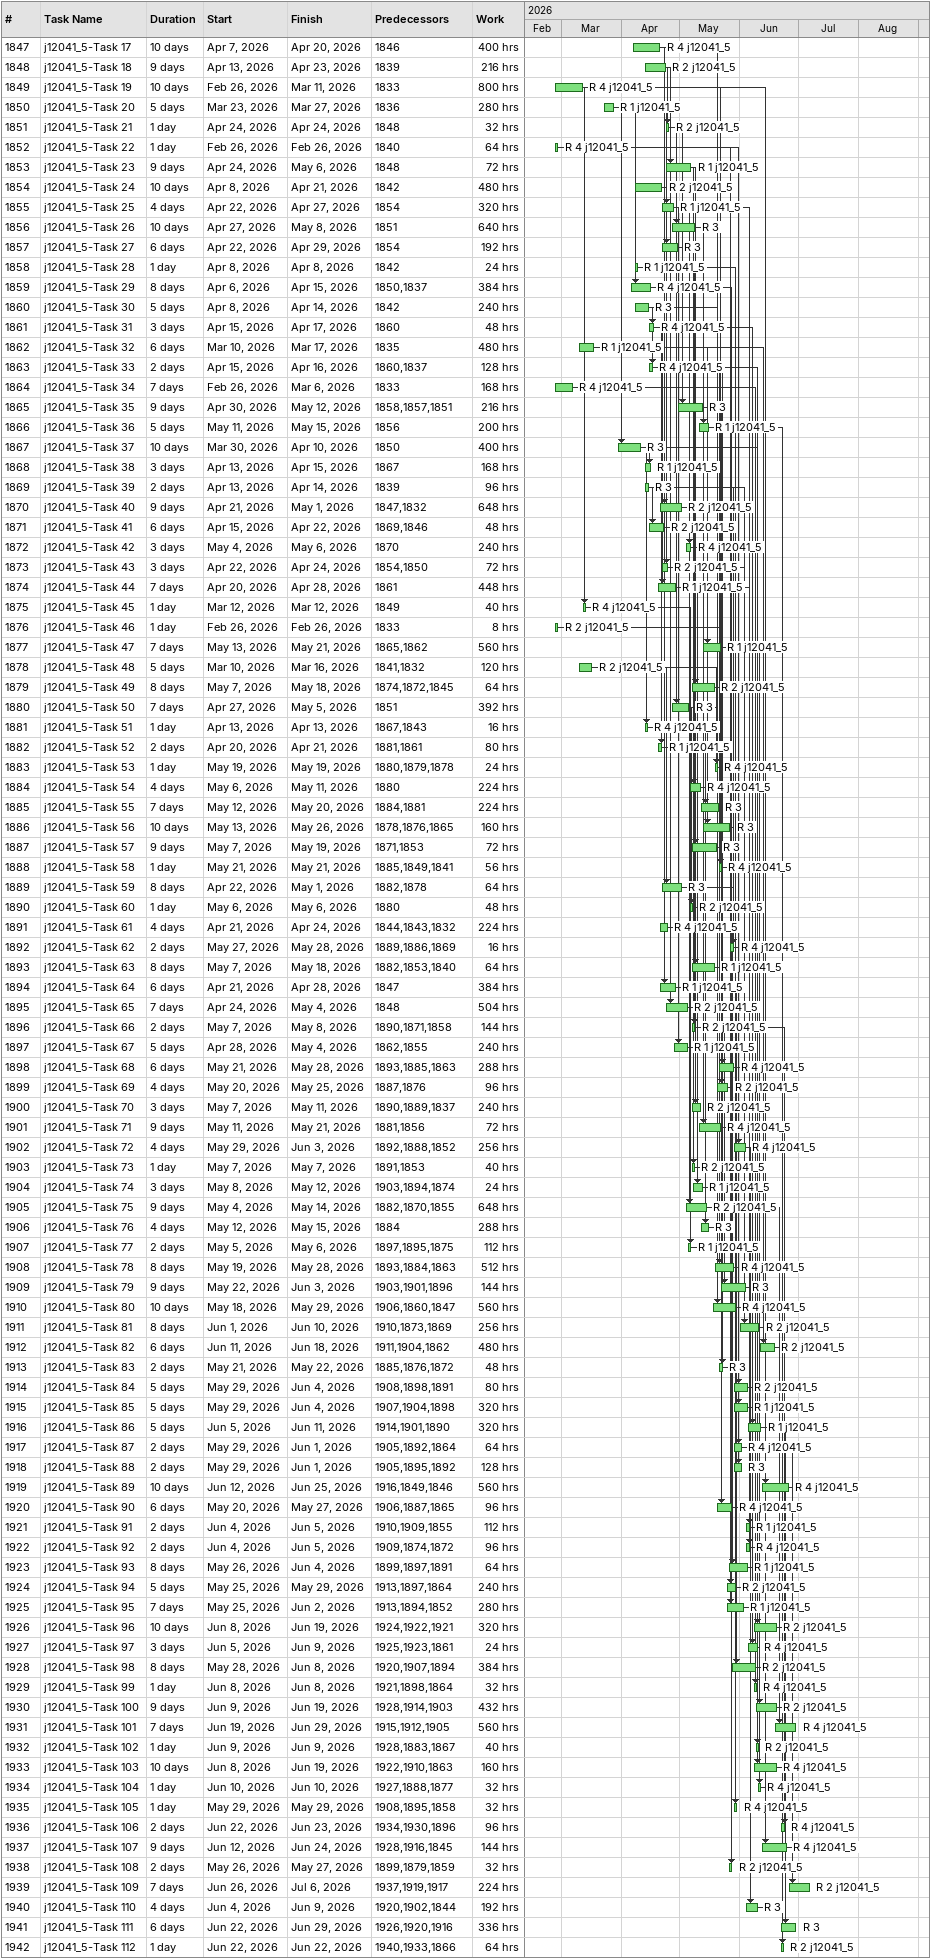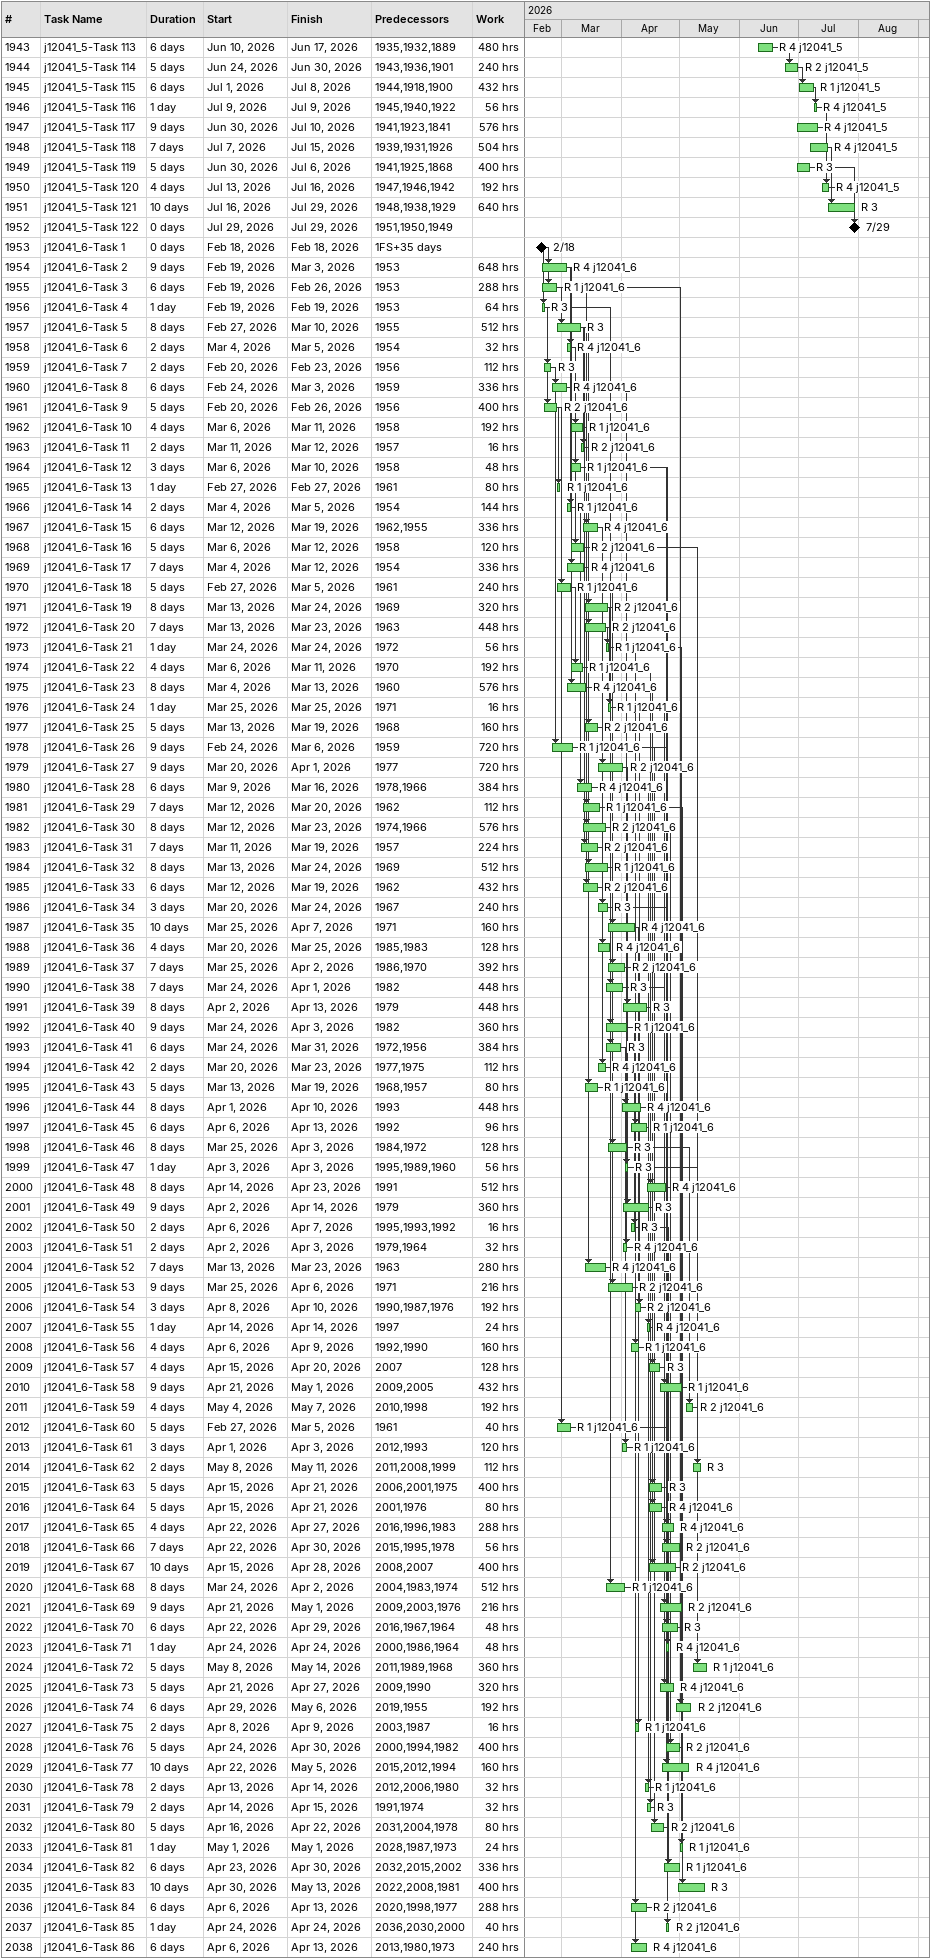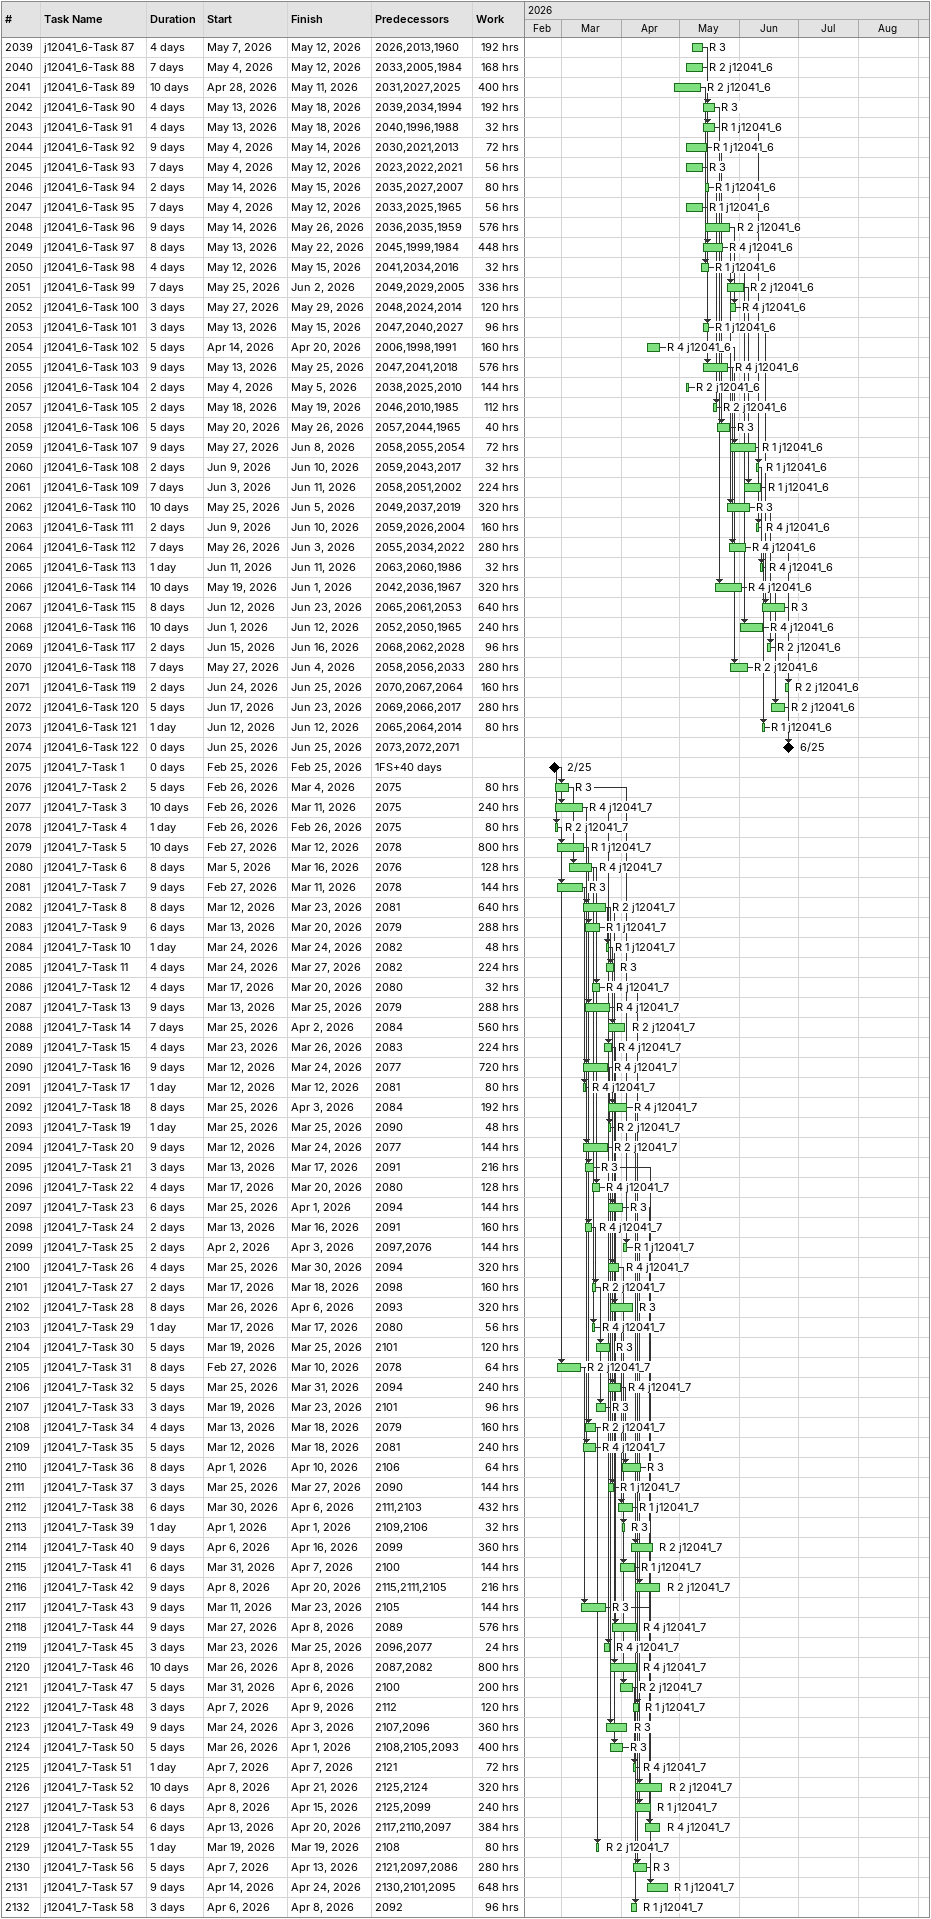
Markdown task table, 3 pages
| ID | Task | Duration | Start | Finish | Predecessors | Resources | Work (h) |
|---|---|---|---|---|---|---|---|
| 1847 | j12041_5-Task 17 | 10d | 2026-04-07 | 2026-04-20 | 1846 | R 4 j12041_5 | 400 |
| 1848 | j12041_5-Task 18 | 9d | 2026-04-13 | 2026-04-23 | 1839 | R 2 j12041_5 | 216 |
| 1849 | j12041_5-Task 19 | 10d | 2026-02-26 | 2026-03-11 | 1833 | R 4 j12041_5 | 800 |
| 1850 | j12041_5-Task 20 | 5d | 2026-03-23 | 2026-03-27 | 1836 | R 1 j12041_5 | 280 |
| 1851 | j12041_5-Task 21 | 1d | 2026-04-24 | 2026-04-24 | 1848 | R 2 j12041_5 | 32 |
| 1852 | j12041_5-Task 22 | 1d | 2026-02-26 | 2026-02-26 | 1840 | R 4 j12041_5 | 64 |
| 1853 | j12041_5-Task 23 | 9d | 2026-04-24 | 2026-05-06 | 1848 | R 1 j12041_5 | 72 |
| 1854 | j12041_5-Task 24 | 10d | 2026-04-08 | 2026-04-21 | 1842 | R 2 j12041_5 | 480 |
| 1855 | j12041_5-Task 25 | 4d | 2026-04-22 | 2026-04-27 | 1854 | R 1 j12041_5 | 320 |
| 1856 | j12041_5-Task 26 | 10d | 2026-04-27 | 2026-05-08 | 1851 | R 3 | 640 |
| 1857 | j12041_5-Task 27 | 6d | 2026-04-22 | 2026-04-29 | 1854 | R 3 | 192 |
| 1858 | j12041_5-Task 28 | 1d | 2026-04-08 | 2026-04-08 | 1842 | R 1 j12041_5 | 24 |
| 1859 | j12041_5-Task 29 | 8d | 2026-04-06 | 2026-04-15 | 1850, 1837 | R 4 j12041_5 | 384 |
| 1860 | j12041_5-Task 30 | 5d | 2026-04-08 | 2026-04-14 | 1842 | R 3 | 240 |
| 1861 | j12041_5-Task 31 | 3d | 2026-04-15 | 2026-04-17 | 1860 | R 4 j12041_5 | 48 |
| 1862 | j12041_5-Task 32 | 6d | 2026-03-10 | 2026-03-17 | 1835 | R 1 j12041_5 | 480 |
| 1863 | j12041_5-Task 33 | 2d | 2026-04-15 | 2026-04-16 | 1860, 1837 | R 4 j12041_5 | 128 |
| 1864 | j12041_5-Task 34 | 7d | 2026-02-26 | 2026-03-06 | 1833 | R 4 j12041_5 | 168 |
| 1865 | j12041_5-Task 35 | 9d | 2026-04-30 | 2026-05-12 | 1858, 1857, 1851 | R 3 | 216 |
| 1866 | j12041_5-Task 36 | 5d | 2026-05-11 | 2026-05-15 | 1856 | R 1 j12041_5 | 200 |
| 1867 | j12041_5-Task 37 | 10d | 2026-03-30 | 2026-04-10 | 1850 | R 3 | 400 |
| 1868 | j12041_5-Task 38 | 3d | 2026-04-13 | 2026-04-15 | 1867 | R 1 j12041_5 | 168 |
| 1869 | j12041_5-Task 39 | 2d | 2026-04-13 | 2026-04-14 | 1839 | R 3 | 96 |
| 1870 | j12041_5-Task 40 | 9d | 2026-04-21 | 2026-05-01 | 1847, 1832 | R 2 j12041_5 | 648 |
| 1871 | j12041_5-Task 41 | 6d | 2026-04-15 | 2026-04-22 | 1869, 1846 | R 2 j12041_5 | 48 |
| 1872 | j12041_5-Task 42 | 3d | 2026-05-04 | 2026-05-06 | 1870 | R 4 j12041_5 | 240 |
| 1873 | j12041_5-Task 43 | 3d | 2026-04-22 | 2026-04-24 | 1854, 1850 | R 2 j12041_5 | 72 |
| 1874 | j12041_5-Task 44 | 7d | 2026-04-20 | 2026-04-28 | 1861 | R 1 j12041_5 | 448 |
| 1875 | j12041_5-Task 45 | 1d | 2026-03-12 | 2026-03-12 | 1849 | R 4 j12041_5 | 40 |
| 1876 | j12041_5-Task 46 | 1d | 2026-02-26 | 2026-02-26 | 1833 | R 2 j12041_5 | 8 |
| 1877 | j12041_5-Task 47 | 7d | 2026-05-13 | 2026-05-21 | 1865, 1862 | R 1 j12041_5 | 560 |
| 1878 | j12041_5-Task 48 | 5d | 2026-03-10 | 2026-03-16 | 1841, 1832 | R 2 j12041_5 | 120 |
| 1879 | j12041_5-Task 49 | 8d | 2026-05-07 | 2026-05-18 | 1874, 1872, 1845 | R 2 j12041_5 | 64 |
| 1880 | j12041_5-Task 50 | 7d | 2026-04-27 | 2026-05-05 | 1851 | R 3 | 392 |
| 1881 | j12041_5-Task 51 | 1d | 2026-04-13 | 2026-04-13 | 1867, 1843 | R 4 j12041_5 | 16 |
| 1882 | j12041_5-Task 52 | 2d | 2026-04-20 | 2026-04-21 | 1881, 1861 | R 1 j12041_5 | 80 |
| 1883 | j12041_5-Task 53 | 1d | 2026-05-19 | 2026-05-19 | 1880, 1879, 1878 | R 4 j12041_5 | 24 |
| 1884 | j12041_5-Task 54 | 4d | 2026-05-06 | 2026-05-11 | 1880 | R 4 j12041_5 | 224 |
| 1885 | j12041_5-Task 55 | 7d | 2026-05-12 | 2026-05-20 | 1884, 1881 | R 3 | 224 |
| 1886 | j12041_5-Task 56 | 10d | 2026-05-13 | 2026-05-26 | 1878, 1876, 1865 | R 3 | 160 |
| 1887 | j12041_5-Task 57 | 9d | 2026-05-07 | 2026-05-19 | 1871, 1853 | R 3 | 72 |
| 1888 | j12041_5-Task 58 | 1d | 2026-05-21 | 2026-05-21 | 1885, 1849, 1841 | R 4 j12041_5 | 56 |
| 1889 | j12041_5-Task 59 | 8d | 2026-04-22 | 2026-05-01 | 1882, 1878 | R 3 | 64 |
| 1890 | j12041_5-Task 60 | 1d | 2026-05-06 | 2026-05-06 | 1880 | R 2 j12041_5 | 48 |
| 1891 | j12041_5-Task 61 | 4d | 2026-04-21 | 2026-04-24 | 1844, 1843, 1832 | R 4 j12041_5 | 224 |
| 1892 | j12041_5-Task 62 | 2d | 2026-05-27 | 2026-05-28 | 1889, 1886, 1869 | R 4 j12041_5 | 16 |
| 1893 | j12041_5-Task 63 | 8d | 2026-05-07 | 2026-05-18 | 1882, 1853, 1840 | R 1 j12041_5 | 64 |
| 1894 | j12041_5-Task 64 | 6d | 2026-04-21 | 2026-04-28 | 1847 | R 1 j12041_5 | 384 |
| 1895 | j12041_5-Task 65 | 7d | 2026-04-24 | 2026-05-04 | 1848 | R 2 j12041_5 | 504 |
| 1896 | j12041_5-Task 66 | 2d | 2026-05-07 | 2026-05-08 | 1890, 1871, 1858 | R 2 j12041_5 | 144 |
| 1897 | j12041_5-Task 67 | 5d | 2026-04-28 | 2026-05-04 | 1862, 1855 | R 1 j12041_5 | 240 |
| 1898 | j12041_5-Task 68 | 6d | 2026-05-21 | 2026-05-28 | 1893, 1885, 1863 | R 4 j12041_5 | 288 |
| 1899 | j12041_5-Task 69 | 4d | 2026-05-20 | 2026-05-25 | 1887, 1876 | R 2 j12041_5 | 96 |
| 1900 | j12041_5-Task 70 | 3d | 2026-05-07 | 2026-05-11 | 1890, 1889, 1837 | R 2 j12041_5 | 240 |
| 1901 | j12041_5-Task 71 | 9d | 2026-05-11 | 2026-05-21 | 1881, 1856 | R 4 j12041_5 | 72 |
| 1902 | j12041_5-Task 72 | 4d | 2026-05-29 | 2026-06-03 | 1892, 1888, 1852 | R 4 j12041_5 | 256 |
| 1903 | j12041_5-Task 73 | 1d | 2026-05-07 | 2026-05-07 | 1891, 1853 | R 2 j12041_5 | 40 |
| 1904 | j12041_5-Task 74 | 3d | 2026-05-08 | 2026-05-12 | 1903, 1894, 1874 | R 1 j12041_5 | 24 |
| 1905 | j12041_5-Task 75 | 9d | 2026-05-04 | 2026-05-14 | 1882, 1870, 1855 | R 2 j12041_5 | 648 |
| 1906 | j12041_5-Task 76 | 4d | 2026-05-12 | 2026-05-15 | 1884 | R 3 | 288 |
| 1907 | j12041_5-Task 77 | 2d | 2026-05-05 | 2026-05-06 | 1897, 1895, 1875 | R 1 j12041_5 | 112 |
| 1908 | j12041_5-Task 78 | 8d | 2026-05-19 | 2026-05-28 | 1893, 1884, 1863 | R 4 j12041_5 | 512 |
| 1909 | j12041_5-Task 79 | 9d | 2026-05-22 | 2026-06-03 | 1903, 1901, 1896 | R 3 | 144 |
| 1910 | j12041_5-Task 80 | 10d | 2026-05-18 | 2026-05-29 | 1906, 1860, 1847 | R 4 j12041_5 | 560 |
| 1911 | j12041_5-Task 81 | 8d | 2026-06-01 | 2026-06-10 | 1910, 1873, 1869 | R 2 j12041_5 | 256 |
| 1912 | j12041_5-Task 82 | 6d | 2026-06-11 | 2026-06-18 | 1911, 1904, 1862 | R 2 j12041_5 | 480 |
| 1913 | j12041_5-Task 83 | 2d | 2026-05-21 | 2026-05-22 | 1885, 1876, 1872 | R 3 | 48 |
| 1914 | j12041_5-Task 84 | 5d | 2026-05-29 | 2026-06-04 | 1908, 1898, 1891 | R 2 j12041_5 | 80 |
| 1915 | j12041_5-Task 85 | 5d | 2026-05-29 | 2026-06-04 | 1907, 1904, 1898 | R 1 j12041_5 | 320 |
| 1916 | j12041_5-Task 86 | 5d | 2026-06-05 | 2026-06-11 | 1914, 1901, 1890 | R 1 j12041_5 | 320 |
| 1917 | j12041_5-Task 87 | 2d | 2026-05-29 | 2026-06-01 | 1905, 1892, 1864 | R 4 j12041_5 | 64 |
| 1918 | j12041_5-Task 88 | 2d | 2026-05-29 | 2026-06-01 | 1905, 1895, 1892 | R 3 | 128 |
| 1919 | j12041_5-Task 89 | 10d | 2026-06-12 | 2026-06-25 | 1916, 1849, 1846 | R 4 j12041_5 | 560 |
| 1920 | j12041_5-Task 90 | 6d | 2026-05-20 | 2026-05-27 | 1906, 1887, 1865 | R 4 j12041_5 | 96 |
| 1921 | j12041_5-Task 91 | 2d | 2026-06-04 | 2026-06-05 | 1910, 1909, 1855 | R 1 j12041_5 | 112 |
| 1922 | j12041_5-Task 92 | 2d | 2026-06-04 | 2026-06-05 | 1909, 1874, 1872 | R 4 j12041_5 | 96 |
| 1923 | j12041_5-Task 93 | 8d | 2026-05-26 | 2026-06-04 | 1899, 1897, 1891 | R 1 j12041_5 | 64 |
| 1924 | j12041_5-Task 94 | 5d | 2026-05-25 | 2026-05-29 | 1913, 1897, 1864 | R 2 j12041_5 | 240 |
| 1925 | j12041_5-Task 95 | 7d | 2026-05-25 | 2026-06-02 | 1913, 1894, 1852 | R 1 j12041_5 | 280 |
| 1926 | j12041_5-Task 96 | 10d | 2026-06-08 | 2026-06-19 | 1924, 1922, 1921 | R 2 j12041_5 | 320 |
| 1927 | j12041_5-Task 97 | 3d | 2026-06-05 | 2026-06-09 | 1925, 1923, 1861 | R 4 j12041_5 | 24 |
| 1928 | j12041_5-Task 98 | 8d | 2026-05-28 | 2026-06-08 | 1920, 1907, 1894 | R 2 j12041_5 | 384 |
| 1929 | j12041_5-Task 99 | 1d | 2026-06-08 | 2026-06-08 | 1921, 1898, 1864 | R 4 j12041_5 | 32 |
| 1930 | j12041_5-Task 100 | 9d | 2026-06-09 | 2026-06-19 | 1928, 1914, 1903 | R 2 j12041_5 | 432 |
| 1931 | j12041_5-Task 101 | 7d | 2026-06-19 | 2026-06-29 | 1915, 1912, 1905 | R 4 j12041_5 | 560 |
| 1932 | j12041_5-Task 102 | 1d | 2026-06-09 | 2026-06-09 | 1928, 1883, 1867 | R 2 j12041_5 | 40 |
| 1933 | j12041_5-Task 103 | 10d | 2026-06-08 | 2026-06-19 | 1922, 1910, 1863 | R 4 j12041_5 | 160 |
| 1934 | j12041_5-Task 104 | 1d | 2026-06-10 | 2026-06-10 | 1927, 1888, 1877 | R 4 j12041_5 | 32 |
| 1935 | j12041_5-Task 105 | 1d | 2026-05-29 | 2026-05-29 | 1908, 1895, 1858 | R 4 j12041_5 | 32 |
| 1936 | j12041_5-Task 106 | 2d | 2026-06-22 | 2026-06-23 | 1934, 1930, 1896 | R 4 j12041_5 | 96 |
| 1937 | j12041_5-Task 107 | 9d | 2026-06-12 | 2026-06-24 | 1928, 1916, 1845 | R 4 j12041_5 | 144 |
| 1938 | j12041_5-Task 108 | 2d | 2026-05-26 | 2026-05-27 | 1899, 1879, 1859 | R 2 j12041_5 | 32 |
| 1939 | j12041_5-Task 109 | 7d | 2026-06-26 | 2026-07-06 | 1937, 1919, 1917 | R 2 j12041_5 | 224 |
| 1940 | j12041_5-Task 110 | 4d | 2026-06-04 | 2026-06-09 | 1920, 1902, 1844 | R 3 | 192 |
| 1941 | j12041_5-Task 111 | 6d | 2026-06-22 | 2026-06-29 | 1926, 1920, 1916 | R 3 | 336 |
| 1942 | j12041_5-Task 112 | 1d | 2026-06-22 | 2026-06-22 | 1940, 1933, 1866 | R 2 j12041_5 | 64 |
| 1943 | j12041_5-Task 113 | 6d | 2026-06-10 | 2026-06-17 | 1935, 1932, 1889 | R 4 j12041_5 | 480 |
| 1944 | j12041_5-Task 114 | 5d | 2026-06-24 | 2026-06-30 | 1943, 1936, 1901 | R 2 j12041_5 | 240 |
| 1945 | j12041_5-Task 115 | 6d | 2026-07-01 | 2026-07-08 | 1944, 1918, 1900 | R 1 j12041_5 | 432 |
| 1946 | j12041_5-Task 116 | 1d | 2026-07-09 | 2026-07-09 | 1945, 1940, 1922 | R 4 j12041_5 | 56 |
| 1947 | j12041_5-Task 117 | 9d | 2026-06-30 | 2026-07-10 | 1941, 1923, 1841 | R 4 j12041_5 | 576 |
| 1948 | j12041_5-Task 118 | 7d | 2026-07-07 | 2026-07-15 | 1939, 1931, 1926 | R 4 j12041_5 | 504 |
| 1949 | j12041_5-Task 119 | 5d | 2026-06-30 | 2026-07-06 | 1941, 1925, 1868 | R 3 | 400 |
| 1950 | j12041_5-Task 120 | 4d | 2026-07-13 | 2026-07-16 | 1947, 1946, 1942 | R 4 j12041_5 | 192 |
| 1951 | j12041_5-Task 121 | 10d | 2026-07-16 | 2026-07-29 | 1948, 1938, 1929 | R 3 | 640 |
| 1952 | j12041_5-Task 122 | 0d | 2026-07-29 | 2026-07-29 | 1951, 1950, 1949 |  |  |
| 1953 | j12041_6-Task 1 | 0d | 2026-02-18 | 2026-02-18 | 1FS+35d |  |  |
| 1954 | j12041_6-Task 2 | 9d | 2026-02-19 | 2026-03-03 | 1953 | R 4 j12041_6 | 648 |
| 1955 | j12041_6-Task 3 | 6d | 2026-02-19 | 2026-02-26 | 1953 | R 1 j12041_6 | 288 |
| 1956 | j12041_6-Task 4 | 1d | 2026-02-19 | 2026-02-19 | 1953 | R 3 | 64 |
| 1957 | j12041_6-Task 5 | 8d | 2026-02-27 | 2026-03-10 | 1955 | R 3 | 512 |
| 1958 | j12041_6-Task 6 | 2d | 2026-03-04 | 2026-03-05 | 1954 | R 4 j12041_6 | 32 |
| 1959 | j12041_6-Task 7 | 2d | 2026-02-20 | 2026-02-23 | 1956 | R 3 | 112 |
| 1960 | j12041_6-Task 8 | 6d | 2026-02-24 | 2026-03-03 | 1959 | R 4 j12041_6 | 336 |
| 1961 | j12041_6-Task 9 | 5d | 2026-02-20 | 2026-02-26 | 1956 | R 2 j12041_6 | 400 |
| 1962 | j12041_6-Task 10 | 4d | 2026-03-06 | 2026-03-11 | 1958 | R 1 j12041_6 | 192 |
| 1963 | j12041_6-Task 11 | 2d | 2026-03-11 | 2026-03-12 | 1957 | R 2 j12041_6 | 16 |
| 1964 | j12041_6-Task 12 | 3d | 2026-03-06 | 2026-03-10 | 1958 | R 1 j12041_6 | 48 |
| 1965 | j12041_6-Task 13 | 1d | 2026-02-27 | 2026-02-27 | 1961 | R 1 j12041_6 | 80 |
| 1966 | j12041_6-Task 14 | 2d | 2026-03-04 | 2026-03-05 | 1954 | R 1 j12041_6 | 144 |
| 1967 | j12041_6-Task 15 | 6d | 2026-03-12 | 2026-03-19 | 1962, 1955 | R 4 j12041_6 | 336 |
| 1968 | j12041_6-Task 16 | 5d | 2026-03-06 | 2026-03-12 | 1958 | R 2 j12041_6 | 120 |
| 1969 | j12041_6-Task 17 | 7d | 2026-03-04 | 2026-03-12 | 1954 | R 4 j12041_6 | 336 |
| 1970 | j12041_6-Task 18 | 5d | 2026-02-27 | 2026-03-05 | 1961 | R 1 j12041_6 | 240 |
| 1971 | j12041_6-Task 19 | 8d | 2026-03-13 | 2026-03-24 | 1969 | R 2 j12041_6 | 320 |
| 1972 | j12041_6-Task 20 | 7d | 2026-03-13 | 2026-03-23 | 1963 | R 2 j12041_6 | 448 |
| 1973 | j12041_6-Task 21 | 1d | 2026-03-24 | 2026-03-24 | 1972 | R 1 j12041_6 | 56 |
| 1974 | j12041_6-Task 22 | 4d | 2026-03-06 | 2026-03-11 | 1970 | R 1 j12041_6 | 192 |
| 1975 | j12041_6-Task 23 | 8d | 2026-03-04 | 2026-03-13 | 1960 | R 4 j12041_6 | 576 |
| 1976 | j12041_6-Task 24 | 1d | 2026-03-25 | 2026-03-25 | 1971 | R 1 j12041_6 | 16 |
| 1977 | j12041_6-Task 25 | 5d | 2026-03-13 | 2026-03-19 | 1968 | R 2 j12041_6 | 160 |
| 1978 | j12041_6-Task 26 | 9d | 2026-02-24 | 2026-03-06 | 1959 | R 1 j12041_6 | 720 |
| 1979 | j12041_6-Task 27 | 9d | 2026-03-20 | 2026-04-01 | 1977 | R 2 j12041_6 | 720 |
| 1980 | j12041_6-Task 28 | 6d | 2026-03-09 | 2026-03-16 | 1978, 1966 | R 4 j12041_6 | 384 |
| 1981 | j12041_6-Task 29 | 7d | 2026-03-12 | 2026-03-20 | 1962 | R 1 j12041_6 | 112 |
| 1982 | j12041_6-Task 30 | 8d | 2026-03-12 | 2026-03-23 | 1974, 1966 | R 2 j12041_6 | 576 |
| 1983 | j12041_6-Task 31 | 7d | 2026-03-11 | 2026-03-19 | 1957 | R 2 j12041_6 | 224 |
| 1984 | j12041_6-Task 32 | 8d | 2026-03-13 | 2026-03-24 | 1969 | R 1 j12041_6 | 512 |
| 1985 | j12041_6-Task 33 | 6d | 2026-03-12 | 2026-03-19 | 1962 | R 2 j12041_6 | 432 |
| 1986 | j12041_6-Task 34 | 3d | 2026-03-20 | 2026-03-24 | 1967 | R 3 | 240 |
| 1987 | j12041_6-Task 35 | 10d | 2026-03-25 | 2026-04-07 | 1971 | R 4 j12041_6 | 160 |
| 1988 | j12041_6-Task 36 | 4d | 2026-03-20 | 2026-03-25 | 1985, 1983 | R 4 j12041_6 | 128 |
| 1989 | j12041_6-Task 37 | 7d | 2026-03-25 | 2026-04-02 | 1986, 1970 | R 2 j12041_6 | 392 |
| 1990 | j12041_6-Task 38 | 7d | 2026-03-24 | 2026-04-01 | 1982 | R 3 | 448 |
| 1991 | j12041_6-Task 39 | 8d | 2026-04-02 | 2026-04-13 | 1979 | R 3 | 448 |
| 1992 | j12041_6-Task 40 | 9d | 2026-03-24 | 2026-04-03 | 1982 | R 1 j12041_6 | 360 |
| 1993 | j12041_6-Task 41 | 6d | 2026-03-24 | 2026-03-31 | 1972, 1956 | R 3 | 384 |
| 1994 | j12041_6-Task 42 | 2d | 2026-03-20 | 2026-03-23 | 1977, 1975 | R 4 j12041_6 | 112 |
| 1995 | j12041_6-Task 43 | 5d | 2026-03-13 | 2026-03-19 | 1968, 1957 | R 1 j12041_6 | 80 |
| 1996 | j12041_6-Task 44 | 8d | 2026-04-01 | 2026-04-10 | 1993 | R 4 j12041_6 | 448 |
| 1997 | j12041_6-Task 45 | 6d | 2026-04-06 | 2026-04-13 | 1992 | R 1 j12041_6 | 96 |
| 1998 | j12041_6-Task 46 | 8d | 2026-03-25 | 2026-04-03 | 1984, 1972 | R 3 | 128 |
| 1999 | j12041_6-Task 47 | 1d | 2026-04-03 | 2026-04-03 | 1995, 1989, 1960 | R 3 | 56 |
| 2000 | j12041_6-Task 48 | 8d | 2026-04-14 | 2026-04-23 | 1991 | R 4 j12041_6 | 512 |
| 2001 | j12041_6-Task 49 | 9d | 2026-04-02 | 2026-04-14 | 1979 | R 3 | 360 |
| 2002 | j12041_6-Task 50 | 2d | 2026-04-06 | 2026-04-07 | 1995, 1993, 1992 | R 3 | 16 |
| 2003 | j12041_6-Task 51 | 2d | 2026-04-02 | 2026-04-03 | 1979, 1964 | R 4 j12041_6 | 32 |
| 2004 | j12041_6-Task 52 | 7d | 2026-03-13 | 2026-03-23 | 1963 | R 4 j12041_6 | 280 |
| 2005 | j12041_6-Task 53 | 9d | 2026-03-25 | 2026-04-06 | 1971 | R 2 j12041_6 | 216 |
| 2006 | j12041_6-Task 54 | 3d | 2026-04-08 | 2026-04-10 | 1990, 1987, 1976 | R 2 j12041_6 | 192 |
| 2007 | j12041_6-Task 55 | 1d | 2026-04-14 | 2026-04-14 | 1997 | R 4 j12041_6 | 24 |
| 2008 | j12041_6-Task 56 | 4d | 2026-04-06 | 2026-04-09 | 1992, 1990 | R 1 j12041_6 | 160 |
| 2009 | j12041_6-Task 57 | 4d | 2026-04-15 | 2026-04-20 | 2007 | R 3 | 128 |
| 2010 | j12041_6-Task 58 | 9d | 2026-04-21 | 2026-05-01 | 2009, 2005 | R 1 j12041_6 | 432 |
| 2011 | j12041_6-Task 59 | 4d | 2026-05-04 | 2026-05-07 | 2010, 1998 | R 2 j12041_6 | 192 |
| 2012 | j12041_6-Task 60 | 5d | 2026-02-27 | 2026-03-05 | 1961 | R 1 j12041_6 | 40 |
| 2013 | j12041_6-Task 61 | 3d | 2026-04-01 | 2026-04-03 | 2012, 1993 | R 1 j12041_6 | 120 |
| 2014 | j12041_6-Task 62 | 2d | 2026-05-08 | 2026-05-11 | 2011, 2008, 1999 | R 3 | 112 |
| 2015 | j12041_6-Task 63 | 5d | 2026-04-15 | 2026-04-21 | 2006, 2001, 1975 | R 3 | 400 |
| 2016 | j12041_6-Task 64 | 5d | 2026-04-15 | 2026-04-21 | 2001, 1976 | R 4 j12041_6 | 80 |
| 2017 | j12041_6-Task 65 | 4d | 2026-04-22 | 2026-04-27 | 2016, 1996, 1983 | R 4 j12041_6 | 288 |
| 2018 | j12041_6-Task 66 | 7d | 2026-04-22 | 2026-04-30 | 2015, 1995, 1978 | R 2 j12041_6 | 56 |
| 2019 | j12041_6-Task 67 | 10d | 2026-04-15 | 2026-04-28 | 2008, 2007 | R 2 j12041_6 | 400 |
| 2020 | j12041_6-Task 68 | 8d | 2026-03-24 | 2026-04-02 | 2004, 1983, 1974 | R 1 j12041_6 | 512 |
| 2021 | j12041_6-Task 69 | 9d | 2026-04-21 | 2026-05-01 | 2009, 2003, 1976 | R 2 j12041_6 | 216 |
| 2022 | j12041_6-Task 70 | 6d | 2026-04-22 | 2026-04-29 | 2016, 1967, 1964 | R 3 | 48 |
| 2023 | j12041_6-Task 71 | 1d | 2026-04-24 | 2026-04-24 | 2000, 1986, 1964 | R 4 j12041_6 | 48 |
| 2024 | j12041_6-Task 72 | 5d | 2026-05-08 | 2026-05-14 | 2011, 1989, 1968 | R 1 j12041_6 | 360 |
| 2025 | j12041_6-Task 73 | 5d | 2026-04-21 | 2026-04-27 | 2009, 1990 | R 4 j12041_6 | 320 |
| 2026 | j12041_6-Task 74 | 6d | 2026-04-29 | 2026-05-06 | 2019, 1955 | R 2 j12041_6 | 192 |
| 2027 | j12041_6-Task 75 | 2d | 2026-04-08 | 2026-04-09 | 2003, 1987 | R 1 j12041_6 | 16 |
| 2028 | j12041_6-Task 76 | 5d | 2026-04-24 | 2026-04-30 | 2000, 1994, 1982 | R 2 j12041_6 | 400 |
| 2029 | j12041_6-Task 77 | 10d | 2026-04-22 | 2026-05-05 | 2015, 2012, 1994 | R 4 j12041_6 | 160 |
| 2030 | j12041_6-Task 78 | 2d | 2026-04-13 | 2026-04-14 | 2012, 2006, 1980 | R 1 j12041_6 | 32 |
| 2031 | j12041_6-Task 79 | 2d | 2026-04-14 | 2026-04-15 | 1991, 1974 | R 3 | 32 |
| 2032 | j12041_6-Task 80 | 5d | 2026-04-16 | 2026-04-22 | 2031, 2004, 1978 | R 2 j12041_6 | 80 |
| 2033 | j12041_6-Task 81 | 1d | 2026-05-01 | 2026-05-01 | 2028, 1987, 1973 | R 1 j12041_6 | 24 |
| 2034 | j12041_6-Task 82 | 6d | 2026-04-23 | 2026-04-30 | 2032, 2015, 2002 | R 1 j12041_6 | 336 |
| 2035 | j12041_6-Task 83 | 10d | 2026-04-30 | 2026-05-13 | 2022, 2008, 1981 | R 3 | 400 |
| 2036 | j12041_6-Task 84 | 6d | 2026-04-06 | 2026-04-13 | 2020, 1998, 1977 | R 2 j12041_6 | 288 |
| 2037 | j12041_6-Task 85 | 1d | 2026-04-24 | 2026-04-24 | 2036, 2030, 2000 | R 2 j12041_6 | 40 |
| 2038 | j12041_6-Task 86 | 6d | 2026-04-06 | 2026-04-13 | 2013, 1980, 1973 | R 4 j12041_6 | 240 |
| 2039 | j12041_6-Task 87 | 4d | 2026-05-07 | 2026-05-12 | 2026, 2013, 1960 | R 3 | 192 |
| 2040 | j12041_6-Task 88 | 7d | 2026-05-04 | 2026-05-12 | 2033, 2005, 1984 | R 2 j12041_6 | 168 |
| 2041 | j12041_6-Task 89 | 10d | 2026-04-28 | 2026-05-11 | 2031, 2027, 2025 | R 2 j12041_6 | 400 |
| 2042 | j12041_6-Task 90 | 4d | 2026-05-13 | 2026-05-18 | 2039, 2034, 1994 | R 3 | 192 |
| 2043 | j12041_6-Task 91 | 4d | 2026-05-13 | 2026-05-18 | 2040, 1996, 1988 | R 1 j12041_6 | 32 |
| 2044 | j12041_6-Task 92 | 9d | 2026-05-04 | 2026-05-14 | 2030, 2021, 2013 | R 1 j12041_6 | 72 |
| 2045 | j12041_6-Task 93 | 7d | 2026-05-04 | 2026-05-12 | 2023, 2022, 2021 | R 3 | 56 |
| 2046 | j12041_6-Task 94 | 2d | 2026-05-14 | 2026-05-15 | 2035, 2027, 2007 | R 1 j12041_6 | 80 |
| 2047 | j12041_6-Task 95 | 7d | 2026-05-04 | 2026-05-12 | 2033, 2025, 1965 | R 1 j12041_6 | 56 |
| 2048 | j12041_6-Task 96 | 9d | 2026-05-14 | 2026-05-26 | 2036, 2035, 1959 | R 2 j12041_6 | 576 |
| 2049 | j12041_6-Task 97 | 8d | 2026-05-13 | 2026-05-22 | 2045, 1999, 1984 | R 4 j12041_6 | 448 |
| 2050 | j12041_6-Task 98 | 4d | 2026-05-12 | 2026-05-15 | 2041, 2034, 2016 | R 1 j12041_6 | 32 |
| 2051 | j12041_6-Task 99 | 7d | 2026-05-25 | 2026-06-02 | 2049, 2029, 2005 | R 2 j12041_6 | 336 |
| 2052 | j12041_6-Task 100 | 3d | 2026-05-27 | 2026-05-29 | 2048, 2024, 2014 | R 4 j12041_6 | 120 |
| 2053 | j12041_6-Task 101 | 3d | 2026-05-13 | 2026-05-15 | 2047, 2040, 2027 | R 1 j12041_6 | 96 |
| 2054 | j12041_6-Task 102 | 5d | 2026-04-14 | 2026-04-20 | 2006, 1998, 1991 | R 4 j12041_6 | 160 |
| 2055 | j12041_6-Task 103 | 9d | 2026-05-13 | 2026-05-25 | 2047, 2041, 2018 | R 4 j12041_6 | 576 |
| 2056 | j12041_6-Task 104 | 2d | 2026-05-04 | 2026-05-05 | 2038, 2025, 2010 | R 2 j12041_6 | 144 |
| 2057 | j12041_6-Task 105 | 2d | 2026-05-18 | 2026-05-19 | 2046, 2010, 1985 | R 2 j12041_6 | 112 |
| 2058 | j12041_6-Task 106 | 5d | 2026-05-20 | 2026-05-26 | 2057, 2044, 1965 | R 3 | 40 |
| 2059 | j12041_6-Task 107 | 9d | 2026-05-27 | 2026-06-08 | 2058, 2055, 2054 | R 1 j12041_6 | 72 |
| 2060 | j12041_6-Task 108 | 2d | 2026-06-09 | 2026-06-10 | 2059, 2043, 2017 | R 1 j12041_6 | 32 |
| 2061 | j12041_6-Task 109 | 7d | 2026-06-03 | 2026-06-11 | 2058, 2051, 2002 | R 1 j12041_6 | 224 |
| 2062 | j12041_6-Task 110 | 10d | 2026-05-25 | 2026-06-05 | 2049, 2037, 2019 | R 3 | 320 |
| 2063 | j12041_6-Task 111 | 2d | 2026-06-09 | 2026-06-10 | 2059, 2026, 2004 | R 4 j12041_6 | 160 |
| 2064 | j12041_6-Task 112 | 7d | 2026-05-26 | 2026-06-03 | 2055, 2034, 2022 | R 4 j12041_6 | 280 |
| 2065 | j12041_6-Task 113 | 1d | 2026-06-11 | 2026-06-11 | 2063, 2060, 1986 | R 4 j12041_6 | 32 |
| 2066 | j12041_6-Task 114 | 10d | 2026-05-19 | 2026-06-01 | 2042, 2036, 1967 | R 4 j12041_6 | 320 |
| 2067 | j12041_6-Task 115 | 8d | 2026-06-12 | 2026-06-23 | 2065, 2061, 2053 | R 3 | 640 |
| 2068 | j12041_6-Task 116 | 10d | 2026-06-01 | 2026-06-12 | 2052, 2050, 1965 | R 4 j12041_6 | 240 |
| 2069 | j12041_6-Task 117 | 2d | 2026-06-15 | 2026-06-16 | 2068, 2062, 2028 | R 2 j12041_6 | 96 |
| 2070 | j12041_6-Task 118 | 7d | 2026-05-27 | 2026-06-04 | 2058, 2056, 2033 | R 2 j12041_6 | 280 |
| 2071 | j12041_6-Task 119 | 2d | 2026-06-24 | 2026-06-25 | 2070, 2067, 2064 | R 2 j12041_6 | 160 |
| 2072 | j12041_6-Task 120 | 5d | 2026-06-17 | 2026-06-23 | 2069, 2066, 2017 | R 2 j12041_6 | 280 |
| 2073 | j12041_6-Task 121 | 1d | 2026-06-12 | 2026-06-12 | 2065, 2064, 2014 | R 1 j12041_6 | 80 |
| 2074 | j12041_6-Task 122 | 0d | 2026-06-25 | 2026-06-25 | 2073, 2072, 2071 |  |  |
| 2075 | j12041_7-Task 1 | 0d | 2026-02-25 | 2026-02-25 | 1FS+40d |  |  |
| 2076 | j12041_7-Task 2 | 5d | 2026-02-26 | 2026-03-04 | 2075 | R 3 | 80 |
| 2077 | j12041_7-Task 3 | 10d | 2026-02-26 | 2026-03-11 | 2075 | R 4 j12041_7 | 240 |
| 2078 | j12041_7-Task 4 | 1d | 2026-02-26 | 2026-02-26 | 2075 | R 2 j12041_7 | 80 |
| 2079 | j12041_7-Task 5 | 10d | 2026-02-27 | 2026-03-12 | 2078 | R 1 j12041_7 | 800 |
| 2080 | j12041_7-Task 6 | 8d | 2026-03-05 | 2026-03-16 | 2076 | R 4 j12041_7 | 128 |
| 2081 | j12041_7-Task 7 | 9d | 2026-02-27 | 2026-03-11 | 2078 | R 3 | 144 |
| 2082 | j12041_7-Task 8 | 8d | 2026-03-12 | 2026-03-23 | 2081 | R 2 j12041_7 | 640 |
| 2083 | j12041_7-Task 9 | 6d | 2026-03-13 | 2026-03-20 | 2079 | R 1 j12041_7 | 288 |
| 2084 | j12041_7-Task 10 | 1d | 2026-03-24 | 2026-03-24 | 2082 | R 1 j12041_7 | 48 |
| 2085 | j12041_7-Task 11 | 4d | 2026-03-24 | 2026-03-27 | 2082 | R 3 | 224 |
| 2086 | j12041_7-Task 12 | 4d | 2026-03-17 | 2026-03-20 | 2080 | R 4 j12041_7 | 32 |
| 2087 | j12041_7-Task 13 | 9d | 2026-03-13 | 2026-03-25 | 2079 | R 4 j12041_7 | 288 |
| 2088 | j12041_7-Task 14 | 7d | 2026-03-25 | 2026-04-02 | 2084 | R 2 j12041_7 | 560 |
| 2089 | j12041_7-Task 15 | 4d | 2026-03-23 | 2026-03-26 | 2083 | R 4 j12041_7 | 224 |
| 2090 | j12041_7-Task 16 | 9d | 2026-03-12 | 2026-03-24 | 2077 | R 4 j12041_7 | 720 |
| 2091 | j12041_7-Task 17 | 1d | 2026-03-12 | 2026-03-12 | 2081 | R 4 j12041_7 | 80 |
| 2092 | j12041_7-Task 18 | 8d | 2026-03-25 | 2026-04-03 | 2084 | R 4 j12041_7 | 192 |
| 2093 | j12041_7-Task 19 | 1d | 2026-03-25 | 2026-03-25 | 2090 | R 2 j12041_7 | 48 |
| 2094 | j12041_7-Task 20 | 9d | 2026-03-12 | 2026-03-24 | 2077 | R 2 j12041_7 | 144 |
| 2095 | j12041_7-Task 21 | 3d | 2026-03-13 | 2026-03-17 | 2091 | R 3 | 216 |
| 2096 | j12041_7-Task 22 | 4d | 2026-03-17 | 2026-03-20 | 2080 | R 4 j12041_7 | 128 |
| 2097 | j12041_7-Task 23 | 6d | 2026-03-25 | 2026-04-01 | 2094 | R 3 | 144 |
| 2098 | j12041_7-Task 24 | 2d | 2026-03-13 | 2026-03-16 | 2091 | R 4 j12041_7 | 160 |
| 2099 | j12041_7-Task 25 | 2d | 2026-04-02 | 2026-04-03 | 2097, 2076 | R 1 j12041_7 | 144 |
| 2100 | j12041_7-Task 26 | 4d | 2026-03-25 | 2026-03-30 | 2094 | R 4 j12041_7 | 320 |
| 2101 | j12041_7-Task 27 | 2d | 2026-03-17 | 2026-03-18 | 2098 | R 2 j12041_7 | 160 |
| 2102 | j12041_7-Task 28 | 8d | 2026-03-26 | 2026-04-06 | 2093 | R 3 | 320 |
| 2103 | j12041_7-Task 29 | 1d | 2026-03-17 | 2026-03-17 | 2080 | R 4 j12041_7 | 56 |
| 2104 | j12041_7-Task 30 | 5d | 2026-03-19 | 2026-03-25 | 2101 | R 3 | 120 |
| 2105 | j12041_7-Task 31 | 8d | 2026-02-27 | 2026-03-10 | 2078 | R 2 j12041_7 | 64 |
| 2106 | j12041_7-Task 32 | 5d | 2026-03-25 | 2026-03-31 | 2094 | R 4 j12041_7 | 240 |
| 2107 | j12041_7-Task 33 | 3d | 2026-03-19 | 2026-03-23 | 2101 | R 3 | 96 |
| 2108 | j12041_7-Task 34 | 4d | 2026-03-13 | 2026-03-18 | 2079 | R 2 j12041_7 | 160 |
| 2109 | j12041_7-Task 35 | 5d | 2026-03-12 | 2026-03-18 | 2081 | R 4 j12041_7 | 240 |
| 2110 | j12041_7-Task 36 | 8d | 2026-04-01 | 2026-04-10 | 2106 | R 3 | 64 |
| 2111 | j12041_7-Task 37 | 3d | 2026-03-25 | 2026-03-27 | 2090 | R 1 j12041_7 | 144 |
| 2112 | j12041_7-Task 38 | 6d | 2026-03-30 | 2026-04-06 | 2111, 2103 | R 1 j12041_7 | 432 |
| 2113 | j12041_7-Task 39 | 1d | 2026-04-01 | 2026-04-01 | 2109, 2106 | R 3 | 32 |
| 2114 | j12041_7-Task 40 | 9d | 2026-04-06 | 2026-04-16 | 2099 | R 2 j12041_7 | 360 |
| 2115 | j12041_7-Task 41 | 6d | 2026-03-31 | 2026-04-07 | 2100 | R 1 j12041_7 | 144 |
| 2116 | j12041_7-Task 42 | 9d | 2026-04-08 | 2026-04-20 | 2115, 2111, 2105 | R 2 j12041_7 | 216 |
| 2117 | j12041_7-Task 43 | 9d | 2026-03-11 | 2026-03-23 | 2105 | R 3 | 144 |
| 2118 | j12041_7-Task 44 | 9d | 2026-03-27 | 2026-04-08 | 2089 | R 4 j12041_7 | 576 |
| 2119 | j12041_7-Task 45 | 3d | 2026-03-23 | 2026-03-25 | 2096, 2077 | R 4 j12041_7 | 24 |
| 2120 | j12041_7-Task 46 | 10d | 2026-03-26 | 2026-04-08 | 2087, 2082 | R 4 j12041_7 | 800 |
| 2121 | j12041_7-Task 47 | 5d | 2026-03-31 | 2026-04-06 | 2100 | R 2 j12041_7 | 200 |
| 2122 | j12041_7-Task 48 | 3d | 2026-04-07 | 2026-04-09 | 2112 | R 1 j12041_7 | 120 |
| 2123 | j12041_7-Task 49 | 9d | 2026-03-24 | 2026-04-03 | 2107, 2096 | R 3 | 360 |
| 2124 | j12041_7-Task 50 | 5d | 2026-03-26 | 2026-04-01 | 2108, 2105, 2093 | R 3 | 400 |
| 2125 | j12041_7-Task 51 | 1d | 2026-04-07 | 2026-04-07 | 2121 | R 4 j12041_7 | 72 |
| 2126 | j12041_7-Task 52 | 10d | 2026-04-08 | 2026-04-21 | 2125, 2124 | R 2 j12041_7 | 320 |
| 2127 | j12041_7-Task 53 | 6d | 2026-04-08 | 2026-04-15 | 2125, 2099 | R 1 j12041_7 | 240 |
| 2128 | j12041_7-Task 54 | 6d | 2026-04-13 | 2026-04-20 | 2117, 2110, 2097 | R 4 j12041_7 | 384 |
| 2129 | j12041_7-Task 55 | 1d | 2026-03-19 | 2026-03-19 | 2108 | R 2 j12041_7 | 80 |
| 2130 | j12041_7-Task 56 | 5d | 2026-04-07 | 2026-04-13 | 2121, 2097, 2086 | R 3 | 280 |
| 2131 | j12041_7-Task 57 | 9d | 2026-04-14 | 2026-04-24 | 2130, 2101, 2095 | R 1 j12041_7 | 648 |
| 2132 | j12041_7-Task 58 | 3d | 2026-04-06 | 2026-04-08 | 2092 | R 1 j12041_7 | 96 |
